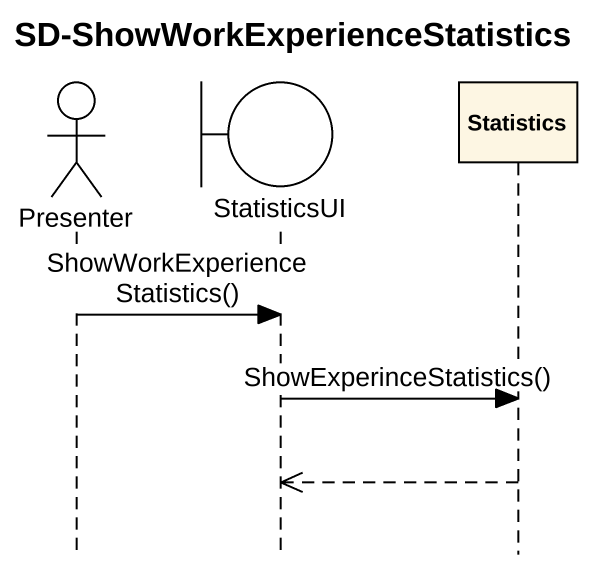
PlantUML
@startuml
title SD-ShowWorkExperienceStatistics
hide footbox
actor Presenter
boundary StatisticsUI
participant Statistics

Presenter -> StatisticsUI : ShowWorkExperienceStatistics()
StatisticsUI -> Statistics : ShowExperinceStatistics()
Statistics -->> StatisticsUI
@enduml
